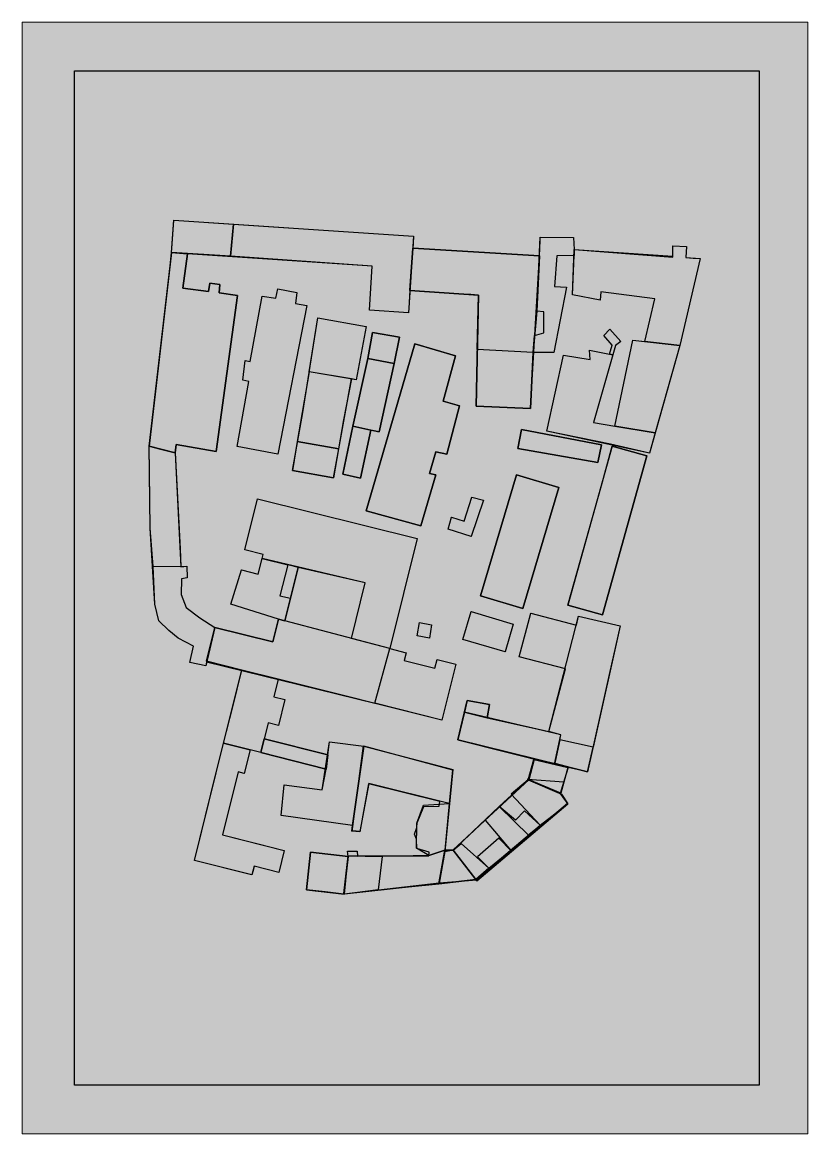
# Model space of a CAD drawing. Header units: inches. Extents: x 0 to 595, y 0 to 842.
import ezdxf

# ---------------------------------------------------------------- set-up
doc = ezdxf.new("R2010")
doc.units = ezdxf.units.IN
doc.header["$MEASUREMENT"] = 0
doc.layers.add('Слой 1', color=7, linetype='Continuous')

# ---------------------------------------------------------------- blocks, each defined once
blk = doc.blocks.new('block 2')
at = {"layer": 'Слой 1', "true_color": 0xa0a0a4}
h = blk.add_hatch(color=253, dxfattribs=at)
h.dxf.hatch_style = 2
h.paths.add_polyline_path([(0, 842), (595.2, 842), (595.2, 0.08), (0, 0.08)])
at = {"layer": 'Слой 1', "lineweight": 0}
for points in [[(0, 842), (595.2, 842), (595.2, 0.08), (0, 0.08), (0, 842)], [(0, 842), (595.28, 842), (595.28, 0.11), (0, 0.11), (0, 842)], [(0, 842), (595.2, 842), (595.2, 0.08), (0, 0.08), (0, 842)]]:
    blk.add_lwpolyline(points, dxfattribs=at)
blk = doc.blocks.new('block 3')
at = {"layer": 'Слой 1', "true_color": 0x7fa3cf}
for points in [[(113.19, 667.46), (113.63, 674.07), (114.84, 692.09), (296.52, 679.91), (296.15, 674.38), (295.91, 670.78), (293.76, 638.86), (292.87, 625.51), (292.62, 621.94), (263.05, 623.92), (265.29, 657.25), (125.35, 666.64)], [(387.25, 591.85), (388.29, 604.68), (395.22, 606.75), (395.22, 622.7), (390.02, 623.04), (391.92, 665.1), (392.44, 676.63), (392.55, 679.1), (417.83, 678.96), (418.31, 669.86), (418.13, 665.34), (405.12, 665.01), (403.35, 641.94), (412.4, 641.41), (402.84, 591.85)], [(112.03, 657.4), (113.19, 667.46), (125.35, 666.64), (121.81, 640.53), (141.22, 638.04), (142.05, 644.42), (149.81, 643.31), (149.25, 636.93), (163.14, 635.04), (147.05, 516.75), (116.75, 522.28), (115.89, 515.97), (96.2, 520.82)], [(293.76, 638.86), (295.91, 670.78), (342.13, 668.04), (391.92, 665.1), (390.02, 623.04), (388.29, 604.68), (387.25, 591.85), (385.12, 549.3), (344.09, 551.23), (345.75, 635.23), (339.93, 635.65), (332.68, 636.15)], [(416.93, 635.56), (418.13, 665.34), (418.31, 669.86), (492.96, 664.04), (492.97, 664.89), (493.04, 672.65), (503.29, 672.24), (503.39, 672.24), (502.9, 663.86), (508.3, 663.4), (513.71, 662.94), (498.2, 597.2), (471.69, 600.18), (479.45, 632.5), (438.55, 637.7), (437.86, 631.47)], [(162.77, 520.6), (171.78, 569.82), (167.27, 570.87), (169, 585.76), (172.81, 585.06), (181.83, 634.62), (192.22, 632.89), (193.6, 640.17), (208.16, 637.4), (207.12, 629.07), (215.78, 627.34), (193.6, 514.71)], [(204.77, 502.34), (212.54, 546.51), (224.1, 617.99), (260.52, 611.62), (253.01, 571.23), (249.46, 571.93), (243.49, 540.73), (235.86, 496.86)], [(261.87, 587.35), (265.49, 606.9), (285.93, 603.33), (281.83, 583.4)], [(440.7, 604.72), (445.36, 609.4), (453.61, 600.28), (449.64, 597.06), (447.54, 590.07), (444.95, 590.68), (447.15, 597.35)], [(260.73, 471.87), (297.46, 598.36), (328.3, 589.35), (318.94, 555.05), (331.42, 551.57), (321.71, 514.84), (313.4, 516.59), (308.54, 500.3), (313.4, 499.26), (301.96, 460.43)], [(397.66, 532.35), (410.11, 589.75), (430.37, 586.48), (429.91, 593.73), (444.95, 590.68), (447.54, 590.07), (432.97, 538.87), (448.95, 536.02), (462.8, 601.17), (471.69, 600.18), (498.2, 597.2), (475.32, 515.69), (445.74, 522.39)], [(250.54, 536.06), (261.87, 587.35), (281.83, 583.4), (270.45, 531.77), (264.21, 533.12)], [(243.05, 499.74), (250.54, 536.06), (264.21, 533.12), (256.36, 496.7)], [(375.62, 519.23), (378.23, 533.48), (439.07, 521.79), (436.23, 508.44)], [(96.2, 520.82), (104.7, 518.73), (115.89, 515.97), (119.76, 443.19), (120.31, 429.54), (124.8, 429.95), (125.1, 421.2), (120.58, 420.4), (120.41, 408.55), (124.36, 398.62), (134.63, 390.77), (146.08, 383.6), (139.68, 357.98), (139.59, 357.46), (139.1, 354.63), (127.06, 356.97), (129.72, 369.39), (118.1, 375.38), (111.04, 381.24), (103.62, 388.57), (100.52, 401.25), (97.03, 458.74), (96.46, 500.84)], [(413.5, 400.34), (438.92, 491.17), (447.13, 520.86), (473.33, 513.63), (439.67, 393.02)], [(347.19, 407.43), (374.5, 499.17), (406.62, 489.6), (379.3, 397.87)], [(139.68, 357.98), (146.08, 383.6), (189.8, 372.67), (194.09, 389.83), (198.94, 388.63), (203.23, 405.79), (209.06, 429.09), (201.3, 431.01), (181.93, 435.86), (182.69, 438.92), (168.67, 442.44), (178.35, 481.1), (299.33, 450.85), (278.51, 367.57), (290.93, 364.47), (289.43, 358.49), (312.77, 352.65), (314.44, 359.33), (328.49, 355.82), (317.89, 313.43), (193.87, 344.44), (166.49, 351.28)], [(322.68, 458.04), (325.4, 467.19), (334.81, 464.16), (340.67, 482.27), (349.42, 480.02), (340.31, 452.45)], [(158.06, 401.33), (166.27, 427.27), (178.68, 423.94), (181.93, 435.86), (201.3, 431.01), (195.1, 407.52), (203.23, 405.79), (198.94, 388.63), (194.09, 389.83)], [(330.22, 298.45), (337.1, 328.38), (354.17, 325.27), (352.4, 315.07), (398.96, 304.71), (411.8, 352.33), (376.54, 361.21), (385.41, 394.46), (420.01, 385.37), (421.51, 392.08), (453.1, 384.88), (444.88, 347.97), (428.43, 274.14), (413.79, 277.6), (388.15, 283.83)], [(334.01, 374.54), (340.3, 395.63), (372.14, 386.14), (365.86, 365.04)], [(299.2, 377.19), (300.93, 387.24), (310.24, 385.62), (308.51, 375.58)], [(152.63, 295.83), (159.56, 323.58), (166.49, 351.28), (193.87, 344.44), (190.55, 331.11), (199, 329), (194.09, 309.38), (186.38, 311.31), (183.33, 299.11), (180.76, 288.79), (172.71, 290.81)], [(147.08, 273.62), (152.63, 295.83), (172.71, 290.81), (168.27, 273.01), (163.69, 274.14), (151.75, 226.39), (177.71, 219.9), (198.57, 214.68), (194.42, 198.09), (175.75, 202.75), (174.93, 199.47), (174.11, 196.2), (172.75, 196.54), (130.45, 207.11)], [(180.76, 288.79), (183.33, 299.11), (231.63, 287.06), (230.21, 276.14)], [(196.2, 241.27), (198.62, 264.47), (227.36, 260.54), (230.21, 276.14), (231.63, 287.06), (232.93, 297.06), (258.92, 293.58), (250.26, 233.63)], [(243.82, 181.66), (247.03, 210.21), (246.39, 214.03), (253.93, 214.25), (254.15, 210.25), (308.04, 210.7), (308.48, 213.36), (298.95, 216.03), (298.73, 223.11), (297.36, 227.05), (298.95, 231.99), (299.39, 235.54), (304.27, 247.95), (316.03, 248.18), (316.47, 251.73), (262.36, 265.26), (255.93, 228.66), (249.72, 229.32), (250.26, 233.63), (258.92, 293.58), (326.23, 275.91), (320.34, 213.87), (315.9, 189.91)], [(315.9, 189.91), (320.34, 213.87), (326.55, 215.15), (384.06, 268.36), (388.15, 283.83), (413.79, 277.6), (411.25, 269.34), (407.66, 257.73), (409.95, 254.64), (413.16, 250.27), (344.5, 192.25)], [(215.32, 184.87), (218.52, 213.42), (247.03, 210.21), (243.82, 181.66), (229.57, 183.26)]]:
    blk.add_hatch(color=153, dxfattribs=at).paths.add_polyline_path(points)
at = {"layer": 'Слой 1', "lineweight": 0}
for points in [[(39.69, 805.15), (558.42, 805.15), (558.42, 36.96), (39.69, 36.96), (39.69, 805.15)], [(39.69, 805.15), (558.42, 805.15), (558.42, 36.96), (39.69, 36.96), (39.69, 805.15)], [(113.19, 667.46), (113.63, 674.07), (114.84, 692.09), (296.52, 679.91), (296.15, 674.38), (295.91, 670.78), (293.76, 638.86), (292.87, 625.51), (292.62, 621.94), (263.05, 623.92), (265.29, 657.25), (125.35, 666.64), (113.19, 667.46)], [(387.25, 591.85), (388.29, 604.68), (395.22, 606.75), (395.22, 622.7), (390.02, 623.04), (391.92, 665.1), (392.44, 676.63), (392.55, 679.1), (417.83, 678.96), (418.31, 669.86), (418.13, 665.34), (405.12, 665.01), (403.35, 641.94), (412.4, 641.41), (402.84, 591.85), (387.25, 591.85)], [(112.03, 657.4), (113.19, 667.46), (125.35, 666.64), (121.81, 640.53), (141.22, 638.04), (142.05, 644.42), (149.81, 643.31), (149.25, 636.93), (163.14, 635.04), (147.05, 516.75), (116.75, 522.28), (115.89, 515.97), (96.2, 520.82), (112.03, 657.4)], [(293.76, 638.86), (295.91, 670.78), (342.13, 668.04), (391.92, 665.1), (390.02, 623.04), (388.29, 604.68), (387.25, 591.85), (385.12, 549.3), (344.09, 551.23), (345.75, 635.23), (339.93, 635.65), (332.68, 636.15), (293.76, 638.86)], [(416.93, 635.56), (418.13, 665.34), (418.31, 669.86), (492.96, 664.04), (492.97, 664.89), (493.04, 672.65), (503.29, 672.24), (503.39, 672.24), (502.9, 663.86), (508.3, 663.4), (513.71, 662.94), (498.2, 597.2), (471.69, 600.18), (479.45, 632.5), (438.55, 637.7), (437.86, 631.47), (416.93, 635.56)], [(162.77, 520.6), (171.78, 569.82), (167.27, 570.87), (169, 585.76), (172.81, 585.06), (181.83, 634.62), (192.22, 632.89), (193.6, 640.17), (208.16, 637.4), (207.12, 629.07), (215.78, 627.34), (193.6, 514.71), (162.77, 520.6)], [(204.77, 502.34), (212.54, 546.51), (224.1, 617.99), (260.52, 611.62), (253.01, 571.23), (249.46, 571.93), (243.49, 540.73), (235.86, 496.86), (204.77, 502.34)], [(261.87, 587.35), (265.49, 606.9), (285.93, 603.33), (281.83, 583.4), (261.87, 587.35)], [(440.7, 604.72), (445.36, 609.4), (453.61, 600.28), (449.64, 597.06), (447.54, 590.07), (444.95, 590.68), (447.15, 597.35), (440.7, 604.72)], [(260.73, 471.87), (297.46, 598.36), (328.3, 589.35), (318.94, 555.05), (331.42, 551.57), (321.71, 514.84), (313.4, 516.59), (308.54, 500.3), (313.4, 499.26), (301.96, 460.43), (260.73, 471.87)], [(397.66, 532.35), (410.11, 589.75), (430.37, 586.48), (429.91, 593.73), (444.95, 590.68), (447.54, 590.07), (432.97, 538.87), (448.95, 536.02), (462.8, 601.17), (471.69, 600.18), (498.2, 597.2), (475.32, 515.69), (445.74, 522.39), (397.66, 532.35)], [(250.54, 536.06), (261.87, 587.35), (281.83, 583.4), (270.45, 531.77), (264.21, 533.12), (250.54, 536.06)], [(243.05, 499.74), (250.54, 536.06), (264.21, 533.12), (256.36, 496.7), (243.05, 499.74)], [(375.62, 519.23), (378.23, 533.48), (439.07, 521.79), (436.23, 508.44), (375.62, 519.23)], [(96.2, 520.82), (104.7, 518.73), (115.89, 515.97), (119.76, 443.19), (120.31, 429.54), (124.8, 429.95), (125.1, 421.2), (120.58, 420.4), (120.41, 408.55), (124.36, 398.62), (134.63, 390.77), (146.08, 383.6), (139.68, 357.98), (139.59, 357.46), (139.1, 354.63), (127.06, 356.97), (129.72, 369.39), (118.1, 375.38), (111.04, 381.24), (103.62, 388.57), (100.52, 401.25), (97.03, 458.74), (96.46, 500.84), (96.2, 520.82)], [(413.5, 400.34), (438.92, 491.17), (447.13, 520.86), (473.33, 513.63), (439.67, 393.02), (413.5, 400.34)], [(347.19, 407.43), (374.5, 499.17), (406.62, 489.6), (379.3, 397.87), (347.19, 407.43)], [(139.68, 357.98), (146.08, 383.6), (189.8, 372.67), (194.09, 389.83), (198.94, 388.63), (203.23, 405.79), (209.06, 429.09), (201.3, 431.01), (181.93, 435.86), (182.69, 438.92), (168.67, 442.44), (178.35, 481.1), (299.33, 450.85), (278.51, 367.57), (290.93, 364.47), (289.43, 358.49), (312.77, 352.65), (314.44, 359.33), (328.49, 355.82), (317.89, 313.43), (193.87, 344.44), (166.49, 351.28), (139.68, 357.98)], [(322.68, 458.04), (325.4, 467.19), (334.81, 464.16), (340.67, 482.27), (349.42, 480.02), (340.31, 452.45), (322.68, 458.04)], [(158.06, 401.33), (166.27, 427.27), (178.68, 423.94), (181.93, 435.86), (201.3, 431.01), (195.1, 407.52), (203.23, 405.79), (198.94, 388.63), (194.09, 389.83), (158.06, 401.33)], [(330.22, 298.45), (337.1, 328.38), (354.17, 325.27), (352.4, 315.07), (398.96, 304.71), (411.8, 352.33), (376.54, 361.21), (385.41, 394.46), (420.01, 385.37), (421.51, 392.08), (453.1, 384.88), (444.88, 347.97), (428.43, 274.14), (413.79, 277.6), (388.15, 283.83), (330.22, 298.45)], [(334.01, 374.54), (340.3, 395.63), (372.14, 386.14), (365.86, 365.04), (334.01, 374.54)], [(299.2, 377.19), (300.93, 387.24), (310.24, 385.62), (308.51, 375.58), (299.2, 377.19)], [(152.63, 295.83), (159.56, 323.58), (166.49, 351.28), (193.87, 344.44), (190.55, 331.11), (199, 329), (194.09, 309.38), (186.38, 311.31), (183.33, 299.11), (180.76, 288.79), (172.71, 290.81), (152.63, 295.83)], [(147.08, 273.62), (152.63, 295.83), (172.71, 290.81), (168.27, 273.01), (163.69, 274.14), (151.75, 226.39), (177.71, 219.9), (198.57, 214.68), (194.42, 198.09), (175.75, 202.75), (174.93, 199.47), (174.11, 196.2), (172.75, 196.54), (130.45, 207.11), (147.08, 273.62)], [(180.76, 288.79), (183.33, 299.11), (231.63, 287.06), (230.21, 276.14), (180.76, 288.79)], [(196.2, 241.27), (198.62, 264.47), (227.36, 260.54), (230.21, 276.14), (231.63, 287.06), (232.93, 297.06), (258.92, 293.58), (250.26, 233.63), (196.2, 241.27)], [(243.82, 181.66), (247.03, 210.21), (246.39, 214.03), (253.93, 214.25), (254.15, 210.25), (308.04, 210.7), (308.48, 213.36), (298.95, 216.03), (298.73, 223.11), (297.36, 227.05), (298.95, 231.99), (299.39, 235.54), (304.27, 247.95), (316.03, 248.18), (316.47, 251.73), (262.36, 265.26), (255.93, 228.66), (249.72, 229.32), (250.26, 233.63), (258.92, 293.58), (326.23, 275.91), (320.34, 213.87), (315.9, 189.91), (243.82, 181.66)], [(315.9, 189.91), (320.34, 213.87), (326.55, 215.15), (384.06, 268.36), (388.15, 283.83), (413.79, 277.6), (411.25, 269.34), (407.66, 257.73), (409.95, 254.64), (413.16, 250.27), (344.5, 192.25), (315.9, 189.91)], [(215.32, 184.87), (218.52, 213.42), (247.03, 210.21), (243.82, 181.66), (229.57, 183.26), (215.32, 184.87)]]:
    blk.add_lwpolyline(points, dxfattribs=at)
at = {"layer": 'Слой 1', "color": 7, "lineweight": 25, "true_color": 0xffffff}
for points in [[(113.19, 667.46), (113.63, 674.07), (114.84, 692.09), (296.52, 679.91), (296.15, 674.38), (295.91, 670.78), (293.76, 638.86), (292.87, 625.51), (292.62, 621.94), (263.05, 623.92), (265.29, 657.25), (125.35, 666.64), (113.19, 667.46)], [(387.25, 591.85), (388.29, 604.68), (395.22, 606.75), (395.22, 622.7), (390.02, 623.04), (391.92, 665.1), (392.44, 676.63), (392.55, 679.1), (417.83, 678.96), (418.31, 669.86), (418.13, 665.34), (405.12, 665.01), (403.35, 641.94), (412.4, 641.41), (402.84, 591.85), (387.25, 591.85)], [(112.03, 657.4), (113.19, 667.46), (125.35, 666.64), (121.81, 640.53), (141.22, 638.04), (142.05, 644.42), (149.81, 643.31), (149.25, 636.93), (163.14, 635.04), (147.05, 516.75), (116.75, 522.28), (115.89, 515.97), (96.2, 520.82), (112.03, 657.4)], [(293.76, 638.86), (295.91, 670.78), (342.13, 668.04), (391.92, 665.1), (390.02, 623.04), (388.29, 604.68), (387.25, 591.85), (385.12, 549.3), (344.09, 551.23), (345.75, 635.23), (339.93, 635.65), (332.68, 636.15), (293.76, 638.86)], [(416.93, 635.56), (418.13, 665.34), (418.31, 669.86), (492.96, 664.04), (492.97, 664.89), (493.04, 672.65), (503.29, 672.24), (503.39, 672.24), (502.9, 663.86), (508.3, 663.4), (513.71, 662.94), (498.2, 597.2), (471.69, 600.18), (479.45, 632.5), (438.55, 637.7), (437.86, 631.47), (416.93, 635.56)], [(162.77, 520.6), (171.78, 569.82), (167.27, 570.87), (169, 585.76), (172.81, 585.06), (181.83, 634.62), (192.22, 632.89), (193.6, 640.17), (208.16, 637.4), (207.12, 629.07), (215.78, 627.34), (193.6, 514.71), (162.77, 520.6)], [(204.77, 502.34), (212.54, 546.51), (224.1, 617.99), (260.52, 611.62), (253.01, 571.23), (249.46, 571.93), (243.49, 540.73), (235.86, 496.86), (204.77, 502.34)], [(261.87, 587.35), (265.49, 606.9), (285.93, 603.33), (281.83, 583.4), (261.87, 587.35)], [(440.7, 604.72), (445.36, 609.4), (453.61, 600.28), (449.64, 597.06), (447.54, 590.07), (444.95, 590.68), (447.15, 597.35), (440.7, 604.72)], [(260.73, 471.87), (297.46, 598.36), (328.3, 589.35), (318.94, 555.05), (331.42, 551.57), (321.71, 514.84), (313.4, 516.59), (308.54, 500.3), (313.4, 499.26), (301.96, 460.43), (260.73, 471.87)], [(397.66, 532.35), (410.11, 589.75), (430.37, 586.48), (429.91, 593.73), (444.95, 590.68), (447.54, 590.07), (432.97, 538.87), (448.95, 536.02), (462.8, 601.17), (471.69, 600.18), (498.2, 597.2), (475.32, 515.69), (445.74, 522.39), (397.66, 532.35)], [(250.54, 536.06), (261.87, 587.35), (281.83, 583.4), (270.45, 531.77), (264.21, 533.12), (250.54, 536.06)], [(243.05, 499.74), (250.54, 536.06), (264.21, 533.12), (256.36, 496.7), (243.05, 499.74)], [(375.62, 519.23), (378.23, 533.48), (439.07, 521.79), (436.23, 508.44), (375.62, 519.23)], [(96.2, 520.82), (104.7, 518.73), (115.89, 515.97), (119.76, 443.19), (120.31, 429.54), (124.8, 429.95), (125.1, 421.2), (120.58, 420.4), (120.41, 408.55), (124.36, 398.62), (134.63, 390.77), (146.08, 383.6), (139.68, 357.98), (139.59, 357.46), (139.1, 354.63), (127.06, 356.97), (129.72, 369.39), (118.1, 375.38), (111.04, 381.24), (103.62, 388.57), (100.52, 401.25), (97.03, 458.74), (96.46, 500.84), (96.2, 520.82)], [(413.5, 400.34), (438.92, 491.17), (447.13, 520.86), (473.33, 513.63), (439.67, 393.02), (413.5, 400.34)], [(347.19, 407.43), (374.5, 499.17), (406.62, 489.6), (379.3, 397.87), (347.19, 407.43)], [(139.68, 357.98), (146.08, 383.6), (189.8, 372.67), (194.09, 389.83), (198.94, 388.63), (203.23, 405.79), (209.06, 429.09), (201.3, 431.01), (181.93, 435.86), (182.69, 438.92), (168.67, 442.44), (178.35, 481.1), (299.33, 450.85), (278.51, 367.57), (290.93, 364.47), (289.43, 358.49), (312.77, 352.65), (314.44, 359.33), (328.49, 355.82), (317.89, 313.43), (193.87, 344.44), (166.49, 351.28), (139.68, 357.98)], [(322.68, 458.04), (325.4, 467.19), (334.81, 464.16), (340.67, 482.27), (349.42, 480.02), (340.31, 452.45), (322.68, 458.04)], [(158.06, 401.33), (166.27, 427.27), (178.68, 423.94), (181.93, 435.86), (201.3, 431.01), (195.1, 407.52), (203.23, 405.79), (198.94, 388.63), (194.09, 389.83), (158.06, 401.33)], [(330.22, 298.45), (337.1, 328.38), (354.17, 325.27), (352.4, 315.07), (398.96, 304.71), (411.8, 352.33), (376.54, 361.21), (385.41, 394.46), (420.01, 385.37), (421.51, 392.08), (453.1, 384.88), (444.88, 347.97), (428.43, 274.14), (413.79, 277.6), (388.15, 283.83), (330.22, 298.45)], [(334.01, 374.54), (340.3, 395.63), (372.14, 386.14), (365.86, 365.04), (334.01, 374.54)], [(299.2, 377.19), (300.93, 387.24), (310.24, 385.62), (308.51, 375.58), (299.2, 377.19)], [(152.63, 295.83), (159.56, 323.58), (166.49, 351.28), (193.87, 344.44), (190.55, 331.11), (199, 329), (194.09, 309.38), (186.38, 311.31), (183.33, 299.11), (180.76, 288.79), (172.71, 290.81), (152.63, 295.83)], [(147.08, 273.62), (152.63, 295.83), (172.71, 290.81), (168.27, 273.01), (163.69, 274.14), (151.75, 226.39), (177.71, 219.9), (198.57, 214.68), (194.42, 198.09), (175.75, 202.75), (174.93, 199.47), (174.11, 196.2), (172.75, 196.54), (130.45, 207.11), (147.08, 273.62)], [(180.76, 288.79), (183.33, 299.11), (231.63, 287.06), (230.21, 276.14), (180.76, 288.79)], [(196.2, 241.27), (198.62, 264.47), (227.36, 260.54), (230.21, 276.14), (231.63, 287.06), (232.93, 297.06), (258.92, 293.58), (250.26, 233.63), (196.2, 241.27)], [(243.82, 181.66), (247.03, 210.21), (246.39, 214.03), (253.93, 214.25), (254.15, 210.25), (308.04, 210.7), (308.48, 213.36), (298.95, 216.03), (298.73, 223.11), (297.36, 227.05), (298.95, 231.99), (299.39, 235.54), (304.27, 247.95), (316.03, 248.18), (316.47, 251.73), (262.36, 265.26), (255.93, 228.66), (249.72, 229.32), (250.26, 233.63), (258.92, 293.58), (326.23, 275.91), (320.34, 213.87), (315.9, 189.91), (243.82, 181.66)], [(315.9, 189.91), (320.34, 213.87), (326.55, 215.15), (384.06, 268.36), (388.15, 283.83), (413.79, 277.6), (411.25, 269.34), (407.66, 257.73), (409.95, 254.64), (413.16, 250.27), (344.5, 192.25), (315.9, 189.91)], [(215.32, 184.87), (218.52, 213.42), (247.03, 210.21), (243.82, 181.66), (229.57, 183.26), (215.32, 184.87)]]:
    blk.add_lwpolyline(points, dxfattribs=at)
at = {"layer": 'Слой 1', "color": 35, "lineweight": 25, "true_color": 0x9f7775}
for points in [[(113.19, 667.46), (114.84, 692.09), (160.15, 689.17), (157.79, 664.76), (113.19, 667.46)], [(113.19, 667.46), (114.84, 692.09), (160.15, 689.17), (157.79, 664.76), (113.19, 667.46)], [(113.19, 667.46), (114.84, 692.09), (296.52, 679.91), (292.62, 621.94), (263.05, 623.92), (265.29, 657.25), (113.19, 667.46)], [(113.19, 667.46), (114.84, 692.09), (296.52, 679.91), (292.62, 621.94), (263.05, 623.92), (265.29, 657.25), (113.19, 667.46)], [(157.79, 664.76), (160.15, 689.17), (296.52, 679.91), (292.62, 621.94), (263.05, 623.92), (265.29, 657.25), (157.79, 664.76)], [(157.79, 664.76), (160.15, 689.17), (296.52, 679.91), (292.62, 621.94), (263.05, 623.92), (265.29, 657.25), (157.79, 664.76)], [(96.2, 520.82), (115.89, 515.97), (116.75, 522.28), (147.05, 516.75), (163.14, 635.04), (149.25, 636.93), (149.81, 643.31), (142.05, 644.42), (141.22, 638.04), (121.81, 640.53), (125.35, 666.64), (113.19, 667.46), (96.2, 520.82)], [(96.2, 520.82), (115.89, 515.97), (116.75, 522.28), (147.05, 516.75), (163.14, 635.04), (149.25, 636.93), (149.81, 643.31), (142.05, 644.42), (141.22, 638.04), (121.81, 640.53), (125.35, 666.64), (113.19, 667.46), (96.2, 520.82)], [(96.2, 520.82), (115.89, 515.97), (116.75, 522.28), (147.05, 516.75), (163.14, 635.04), (149.25, 636.93), (149.81, 643.31), (142.05, 644.42), (141.22, 638.04), (121.81, 640.53), (125.35, 666.64), (113.19, 667.46), (96.2, 520.82)], [(96.2, 520.82), (115.89, 515.97), (116.75, 522.28), (147.05, 516.75), (163.14, 635.04), (149.25, 636.93), (149.81, 643.31), (142.05, 644.42), (141.22, 638.04), (121.81, 640.53), (125.35, 666.64), (113.19, 667.46), (96.2, 520.82)], [(96.2, 520.82), (115.89, 515.97), (116.75, 522.28), (147.05, 516.75), (163.14, 635.04), (149.25, 636.93), (149.81, 643.31), (142.05, 644.42), (141.22, 638.04), (121.81, 640.53), (125.35, 666.64), (113.19, 667.46), (96.2, 520.82)], [(295.91, 670.78), (391.92, 665.1), (390.02, 623.04), (387.25, 591.85), (344.76, 594.22), (345.75, 635.23), (293.76, 638.86), (295.91, 670.78)], [(344.09, 551.23), (385.12, 549.3), (391.92, 665.1), (295.91, 670.78), (293.76, 638.86), (345.75, 635.23), (344.09, 551.23)], [(344.09, 551.23), (385.12, 549.3), (391.92, 665.1), (295.91, 670.78), (293.76, 638.86), (345.75, 635.23), (344.09, 551.23)], [(344.09, 551.23), (385.12, 549.3), (391.92, 665.1), (295.91, 670.78), (293.76, 638.86), (345.75, 635.23), (344.09, 551.23)], [(416.93, 635.56), (418.31, 669.86), (492.97, 664.89), (493.04, 672.65), (503.39, 672.24), (502.9, 663.86), (513.71, 662.94), (498.2, 597.2), (471.69, 600.18), (479.45, 632.5), (438.55, 637.7), (437.86, 631.47), (416.93, 635.56)], [(416.93, 635.56), (418.31, 669.86), (492.97, 664.89), (493.04, 672.65), (503.39, 672.24), (502.9, 663.86), (513.71, 662.94), (498.2, 597.2), (471.69, 600.18), (479.45, 632.5), (438.55, 637.7), (437.86, 631.47), (416.93, 635.56)], [(416.93, 635.56), (418.31, 669.86), (492.97, 664.89), (493.04, 672.65), (503.39, 672.24), (502.9, 663.86), (513.71, 662.94), (498.2, 597.2), (471.69, 600.18), (479.45, 632.5), (438.55, 637.7), (437.86, 631.47), (416.93, 635.56)], [(416.93, 635.56), (418.31, 669.86), (492.97, 664.89), (493.04, 672.65), (503.39, 672.24), (502.9, 663.86), (513.71, 662.94), (498.2, 597.2), (471.69, 600.18), (479.45, 632.5), (438.55, 637.7), (437.86, 631.47), (416.93, 635.56)], [(416.93, 635.56), (418.31, 669.86), (492.97, 664.89), (493.04, 672.65), (503.39, 672.24), (502.9, 663.86), (513.71, 662.94), (498.2, 597.2), (471.69, 600.18), (479.45, 632.5), (438.55, 637.7), (437.86, 631.47), (416.93, 635.56)], [(416.93, 635.56), (418.31, 669.86), (492.97, 664.89), (493.04, 672.65), (503.39, 672.24), (502.9, 663.86), (513.71, 662.94), (498.2, 597.2), (471.69, 600.18), (479.45, 632.5), (438.55, 637.7), (437.86, 631.47), (416.93, 635.56)], [(416.93, 635.56), (418.31, 669.86), (492.97, 664.89), (493.04, 672.65), (503.39, 672.24), (502.9, 663.86), (513.71, 662.94), (498.2, 597.2), (471.69, 600.18), (479.45, 632.5), (438.55, 637.7), (437.86, 631.47), (416.93, 635.56)], [(181.83, 634.62), (192.22, 632.89), (193.6, 640.17), (208.16, 637.4), (207.12, 629.07), (215.78, 627.34), (193.6, 514.71), (162.77, 520.6), (171.78, 569.82), (167.27, 570.87), (169, 585.76), (172.81, 585.06), (181.83, 634.62)], [(181.83, 634.62), (192.22, 632.89), (193.6, 640.17), (208.16, 637.4), (207.12, 629.07), (215.78, 627.34), (193.6, 514.71), (162.77, 520.6), (171.78, 569.82), (167.27, 570.87), (169, 585.76), (172.81, 585.06), (181.83, 634.62)], [(181.83, 634.62), (192.22, 632.89), (193.6, 640.17), (208.16, 637.4), (207.12, 629.07), (215.78, 627.34), (193.6, 514.71), (162.77, 520.6), (171.78, 569.82), (167.27, 570.87), (169, 585.76), (172.81, 585.06), (181.83, 634.62)], [(217.52, 577.28), (224.1, 617.99), (260.52, 611.62), (253.01, 571.23), (217.52, 577.28)], [(217.52, 577.28), (224.1, 617.99), (260.52, 611.62), (253.01, 571.23), (217.52, 577.28)], [(217.52, 577.28), (224.1, 617.99), (260.52, 611.62), (253.01, 571.23), (217.52, 577.28)], [(265.49, 606.9), (261.87, 587.35), (281.83, 583.4), (285.93, 603.33), (265.49, 606.9)], [(260.73, 471.87), (301.96, 460.43), (313.4, 499.26), (308.54, 500.3), (313.4, 516.59), (321.71, 514.84), (331.42, 551.57), (318.94, 555.05), (328.3, 589.35), (297.46, 598.36), (260.73, 471.87)], [(448.95, 536.02), (462.8, 601.17), (498.2, 597.2), (479.61, 530.95), (448.95, 536.02)], [(448.95, 536.02), (462.8, 601.17), (498.2, 597.2), (479.61, 530.95), (448.95, 536.02)], [(448.95, 536.02), (462.8, 601.17), (498.2, 597.2), (479.61, 530.95), (448.95, 536.02)], [(448.95, 536.02), (462.8, 601.17), (498.2, 597.2), (479.61, 530.95), (448.95, 536.02)], [(448.95, 536.02), (462.8, 601.17), (498.2, 597.2), (479.61, 530.95), (448.95, 536.02)], [(448.95, 536.02), (462.8, 601.17), (498.2, 597.2), (479.61, 530.95), (448.95, 536.02)], [(448.95, 536.02), (462.8, 601.17), (498.2, 597.2), (479.61, 530.95), (448.95, 536.02)], [(344.76, 594.22), (344.09, 551.23), (385.12, 549.3), (387.25, 591.85), (344.76, 594.22)], [(479.61, 530.95), (475.32, 515.69), (397.66, 532.35), (410.11, 589.75), (430.37, 586.48), (429.91, 593.73), (444.95, 590.68), (447.54, 590.07), (432.97, 538.87), (448.95, 536.02), (479.61, 530.95)], [(479.61, 530.95), (475.32, 515.69), (397.66, 532.35), (410.11, 589.75), (430.37, 586.48), (429.91, 593.73), (444.95, 590.68), (447.54, 590.07), (432.97, 538.87), (448.95, 536.02), (479.61, 530.95)], [(479.61, 530.95), (475.32, 515.69), (397.66, 532.35), (410.11, 589.75), (430.37, 586.48), (429.91, 593.73), (444.95, 590.68), (447.54, 590.07), (432.97, 538.87), (448.95, 536.02), (479.61, 530.95)], [(479.61, 530.95), (475.32, 515.69), (397.66, 532.35), (410.11, 589.75), (430.37, 586.48), (429.91, 593.73), (444.95, 590.68), (447.54, 590.07), (432.97, 538.87), (448.95, 536.02), (479.61, 530.95)], [(479.61, 530.95), (475.32, 515.69), (397.66, 532.35), (410.11, 589.75), (430.37, 586.48), (429.91, 593.73), (444.95, 590.68), (447.54, 590.07), (432.97, 538.87), (448.95, 536.02), (479.61, 530.95)], [(479.61, 530.95), (475.32, 515.69), (397.66, 532.35), (410.11, 589.75), (430.37, 586.48), (429.91, 593.73), (444.95, 590.68), (447.54, 590.07), (432.97, 538.87), (448.95, 536.02), (479.61, 530.95)], [(479.61, 530.95), (475.32, 515.69), (397.66, 532.35), (410.11, 589.75), (430.37, 586.48), (429.91, 593.73), (444.95, 590.68), (447.54, 590.07), (432.97, 538.87), (448.95, 536.02), (479.61, 530.95)], [(250.54, 536.06), (270.45, 531.77), (281.83, 583.4), (261.87, 587.35), (250.54, 536.06)], [(250.54, 536.06), (270.45, 531.77), (281.83, 583.4), (261.87, 587.35), (250.54, 536.06)], [(239.8, 518.75), (249.46, 571.93), (217.52, 577.28), (208.33, 524.34), (239.8, 518.75)], [(239.8, 518.75), (249.46, 571.93), (217.52, 577.28), (208.33, 524.34), (239.8, 518.75)], [(256.36, 496.7), (264.21, 533.12), (250.54, 536.06), (243.05, 499.74), (256.36, 496.7)], [(375.62, 519.23), (436.23, 508.44), (439.07, 521.79), (378.23, 533.48), (375.62, 519.23)], [(375.62, 519.23), (436.23, 508.44), (439.07, 521.79), (378.23, 533.48), (375.62, 519.23)], [(375.62, 519.23), (436.23, 508.44), (439.07, 521.79), (378.23, 533.48), (375.62, 519.23)], [(375.62, 519.23), (436.23, 508.44), (439.07, 521.79), (378.23, 533.48), (375.62, 519.23)], [(235.86, 496.86), (239.8, 518.75), (208.33, 524.34), (204.77, 502.34), (235.86, 496.86)], [(96.2, 520.82), (115.89, 515.97), (120.31, 429.54), (99.27, 429.78), (97.03, 458.74), (96.2, 520.82)], [(96.2, 520.82), (115.89, 515.97), (120.31, 429.54), (124.8, 429.95), (125.1, 421.2), (120.58, 420.4), (120.41, 408.55), (124.36, 398.62), (134.63, 390.77), (146.08, 383.6), (139.1, 354.63), (127.06, 356.97), (129.72, 369.39), (118.1, 375.38), (111.04, 381.24), (103.62, 388.57), (100.52, 401.25), (99.27, 429.78), (97.03, 458.74), (96.2, 520.82)], [(96.2, 520.82), (115.89, 515.97), (120.31, 429.54), (124.8, 429.95), (125.1, 421.2), (120.58, 420.4), (120.41, 408.55), (124.36, 398.62), (134.63, 390.77), (146.08, 383.6), (139.1, 354.63), (127.06, 356.97), (129.72, 369.39), (118.1, 375.38), (111.04, 381.24), (103.62, 388.57), (100.52, 401.25), (99.27, 429.78), (97.03, 458.74), (96.2, 520.82)], [(96.2, 520.82), (115.89, 515.97), (120.31, 429.54), (124.8, 429.95), (125.1, 421.2), (120.58, 420.4), (120.41, 408.55), (124.36, 398.62), (134.63, 390.77), (146.08, 383.6), (139.1, 354.63), (127.06, 356.97), (129.72, 369.39), (118.1, 375.38), (111.04, 381.24), (103.62, 388.57), (100.52, 401.25), (99.27, 429.78), (97.03, 458.74), (96.2, 520.82)], [(413.5, 400.34), (439.67, 393.02), (473.33, 513.63), (447.13, 520.86), (413.5, 400.34)], [(413.5, 400.34), (439.67, 393.02), (473.33, 513.63), (447.13, 520.86), (413.5, 400.34)], [(413.5, 400.34), (439.67, 393.02), (473.33, 513.63), (447.13, 520.86), (413.5, 400.34)], [(413.5, 400.34), (439.67, 393.02), (473.33, 513.63), (447.13, 520.86), (413.5, 400.34)], [(374.5, 499.17), (347.19, 407.43), (379.3, 397.87), (406.62, 489.6), (374.5, 499.17)], [(374.5, 499.17), (347.19, 407.43), (379.3, 397.87), (406.62, 489.6), (374.5, 499.17)], [(374.5, 499.17), (347.19, 407.43), (379.3, 397.87), (406.62, 489.6), (374.5, 499.17)], [(374.5, 499.17), (347.19, 407.43), (379.3, 397.87), (406.62, 489.6), (374.5, 499.17)], [(168.67, 442.44), (178.35, 481.1), (299.33, 450.85), (278.51, 367.57), (249.4, 375.23), (259.99, 417.28), (181.93, 435.86), (182.69, 438.92), (168.67, 442.44)], [(168.67, 442.44), (178.35, 481.1), (299.33, 450.85), (278.51, 367.57), (249.4, 375.23), (259.99, 417.28), (181.93, 435.86), (182.69, 438.92), (168.67, 442.44)], [(168.67, 442.44), (178.35, 481.1), (299.33, 450.85), (278.51, 367.57), (249.4, 375.23), (259.99, 417.28), (181.93, 435.86), (182.69, 438.92), (168.67, 442.44)], [(99.27, 429.78), (124.8, 429.95), (125.1, 421.2), (120.58, 420.4), (120.41, 408.55), (124.36, 398.62), (134.63, 390.77), (146.08, 383.6), (139.1, 354.63), (127.06, 356.97), (129.72, 369.39), (118.1, 375.38), (111.04, 381.24), (103.62, 388.57), (100.52, 401.25), (99.27, 429.78)], [(158.06, 401.33), (166.27, 427.27), (178.68, 423.94), (181.93, 435.86), (201.3, 431.01), (195.1, 407.52), (203.23, 405.79), (198.94, 388.63), (194.09, 389.83), (158.06, 401.33)], [(158.06, 401.33), (166.27, 427.27), (178.68, 423.94), (181.93, 435.86), (201.3, 431.01), (195.1, 407.52), (203.23, 405.79), (198.94, 388.63), (194.09, 389.83), (158.06, 401.33)], [(158.06, 401.33), (166.27, 427.27), (178.68, 423.94), (181.93, 435.86), (201.3, 431.01), (195.1, 407.52), (203.23, 405.79), (198.94, 388.63), (194.09, 389.83), (158.06, 401.33)], [(146.08, 383.6), (139.59, 357.46), (267.2, 326.11), (278.51, 367.57), (249.4, 375.23), (259.99, 417.28), (209.06, 429.09), (198.94, 388.63), (194.09, 389.83), (189.8, 372.67), (146.08, 383.6)], [(139.59, 357.46), (267.2, 326.11), (278.51, 367.57), (194.09, 389.83), (189.8, 372.67), (146.08, 383.6), (139.59, 357.46)], [(139.59, 357.46), (267.2, 326.11), (278.51, 367.57), (194.09, 389.83), (189.8, 372.67), (146.08, 383.6), (139.59, 357.46)], [(139.59, 357.46), (267.2, 326.11), (278.51, 367.57), (194.09, 389.83), (189.8, 372.67), (146.08, 383.6), (139.59, 357.46)], [(335.04, 319.42), (398.96, 304.71), (411.8, 352.33), (376.54, 361.21), (385.41, 394.46), (420.01, 385.37), (421.51, 392.08), (453.1, 384.88), (428.43, 274.14), (330.22, 298.45), (335.04, 319.42)], [(335.04, 319.42), (398.96, 304.71), (421.51, 392.08), (453.1, 384.88), (428.43, 274.14), (330.22, 298.45), (335.04, 319.42)], [(335.04, 319.42), (398.96, 304.71), (421.51, 392.08), (453.1, 384.88), (428.43, 274.14), (330.22, 298.45), (335.04, 319.42)], [(376.54, 361.21), (385.41, 394.46), (420.01, 385.37), (421.51, 392.08), (453.1, 384.88), (432.73, 292.96), (407.44, 298.55), (408.17, 302.3), (398.96, 304.71), (411.8, 352.33), (376.54, 361.21)], [(278.51, 367.57), (290.93, 364.47), (289.43, 358.49), (312.77, 352.65), (314.44, 359.33), (328.49, 355.82), (317.89, 313.43), (267.2, 326.11), (278.51, 367.57)], [(278.51, 367.57), (290.93, 364.47), (289.43, 358.49), (312.77, 352.65), (314.44, 359.33), (328.49, 355.82), (317.89, 313.43), (267.2, 326.11), (278.51, 367.57)], [(278.51, 367.57), (290.93, 364.47), (289.43, 358.49), (312.77, 352.65), (314.44, 359.33), (328.49, 355.82), (317.89, 313.43), (267.2, 326.11), (278.51, 367.57)], [(278.51, 367.57), (290.93, 364.47), (289.43, 358.49), (312.77, 352.65), (314.44, 359.33), (328.49, 355.82), (317.89, 313.43), (267.2, 326.11), (278.51, 367.57)], [(152.63, 295.83), (166.49, 351.28), (193.87, 344.44), (190.55, 331.11), (199, 329), (194.09, 309.38), (186.38, 311.31), (180.76, 288.79), (152.63, 295.83)], [(152.63, 295.83), (166.49, 351.28), (193.87, 344.44), (190.55, 331.11), (199, 329), (194.09, 309.38), (186.38, 311.31), (180.76, 288.79), (152.63, 295.83)], [(152.63, 295.83), (166.49, 351.28), (193.87, 344.44), (190.55, 331.11), (199, 329), (194.09, 309.38), (186.38, 311.31), (180.76, 288.79), (152.63, 295.83)], [(152.63, 295.83), (166.49, 351.28), (193.87, 344.44), (190.55, 331.11), (199, 329), (194.09, 309.38), (186.38, 311.31), (180.76, 288.79), (152.63, 295.83)], [(352.4, 315.07), (354.17, 325.27), (337.1, 328.38), (335.04, 319.42), (352.4, 315.07)], [(352.4, 315.07), (354.17, 325.27), (337.1, 328.38), (335.04, 319.42), (352.4, 315.07)], [(352.4, 315.07), (354.17, 325.27), (337.1, 328.38), (335.04, 319.42), (352.4, 315.07)], [(352.4, 315.07), (354.17, 325.27), (337.1, 328.38), (335.04, 319.42), (352.4, 315.07)], [(335.04, 319.42), (330.22, 298.45), (403.3, 280.15), (408.17, 302.3), (335.04, 319.42)], [(198.57, 214.68), (194.42, 198.09), (175.75, 202.75), (174.11, 196.2), (130.45, 207.11), (152.63, 295.83), (172.71, 290.81), (168.27, 273.01), (163.69, 274.14), (151.75, 226.39), (198.57, 214.68)], [(198.57, 214.68), (194.42, 198.09), (175.75, 202.75), (174.11, 196.2), (130.45, 207.11), (152.63, 295.83), (172.71, 290.81), (168.27, 273.01), (163.69, 274.14), (151.75, 226.39), (198.57, 214.68)], [(198.57, 214.68), (194.42, 198.09), (175.75, 202.75), (174.11, 196.2), (130.45, 207.11), (152.63, 295.83), (172.71, 290.81), (168.27, 273.01), (163.69, 274.14), (151.75, 226.39), (198.57, 214.68)], [(198.57, 214.68), (194.42, 198.09), (175.75, 202.75), (174.11, 196.2), (130.45, 207.11), (152.63, 295.83), (172.71, 290.81), (168.27, 273.01), (163.69, 274.14), (151.75, 226.39), (198.57, 214.68)], [(180.76, 288.79), (230.21, 276.14), (231.63, 287.06), (183.33, 299.11), (180.76, 288.79)], [(180.76, 288.79), (230.21, 276.14), (231.63, 287.06), (183.33, 299.11), (180.76, 288.79)], [(196.2, 241.27), (198.62, 264.47), (227.36, 260.54), (232.93, 297.06), (258.92, 293.58), (250.26, 233.63), (196.2, 241.27)], [(196.2, 241.27), (198.62, 264.47), (227.36, 260.54), (232.93, 297.06), (258.92, 293.58), (250.26, 233.63), (196.2, 241.27)], [(196.2, 241.27), (198.62, 264.47), (227.36, 260.54), (232.93, 297.06), (258.92, 293.58), (250.26, 233.63), (196.2, 241.27)], [(196.2, 241.27), (198.62, 264.47), (227.36, 260.54), (232.93, 297.06), (258.92, 293.58), (250.26, 233.63), (196.2, 241.27)], [(196.2, 241.27), (198.62, 264.47), (227.36, 260.54), (232.93, 297.06), (258.92, 293.58), (250.26, 233.63), (196.2, 241.27)], [(428.43, 274.14), (432.73, 292.96), (407.44, 298.55), (403.61, 280.9), (428.43, 274.14)], [(249.96, 229.13), (258.63, 293.95), (325.93, 275.79), (323.45, 250.19), (262.76, 265.46), (255.74, 229.13), (250.37, 229.54)], [(249.96, 229.13), (258.63, 293.95), (325.93, 275.79), (323.45, 250.19), (262.76, 265.46), (255.74, 229.13), (250.37, 229.54)], [(249.96, 229.13), (258.63, 293.95), (325.93, 275.79), (323.45, 250.19), (262.76, 265.46), (255.74, 229.13), (250.37, 229.54)], [(249.96, 229.13), (258.63, 293.95), (325.93, 275.79), (323.45, 250.19), (262.76, 265.46), (255.74, 229.13), (250.37, 229.54)], [(383.42, 268.15), (387.65, 283.63), (413.46, 277.44), (408.19, 258.03), (383.01, 268.77)], [(326.44, 214.89), (343.78, 192.59), (413.56, 249.98), (408.6, 257.41), (383.42, 268.15), (326.44, 214.89)], [(326.44, 214.89), (344.61, 191.76), (413.56, 249.98), (408.6, 257.41), (383.42, 268.15), (326.44, 214.89)], [(332.64, 219.84), (353.69, 201.26), (413.56, 249.98), (408.6, 257.41), (383.42, 268.15), (350.8, 237.59)], [(383.83, 226.03), (361.54, 247.92), (383.42, 268.15), (408.6, 257.41), (413.56, 249.98), (384.25, 226.86)], [(392.5, 233.88), (413.56, 249.98), (408.6, 257.41), (383.42, 268.15), (370.62, 257.41), (392.5, 233.88)], [(408.19, 258.03), (383.01, 268.77), (410.46, 266.7), (408.19, 258.03)], [(323.45, 250.19), (320.25, 214.89), (308.17, 210.96), (298.68, 216.33), (299.09, 235.32), (304.04, 248.95), (323.45, 250.19)], [(323.45, 250.19), (320.25, 214.89), (308.17, 210.96), (298.68, 216.33), (299.09, 235.32), (304.04, 248.95), (323.45, 250.19)], [(323.45, 250.19), (320.25, 214.89), (308.17, 210.96), (298.68, 216.33), (299.09, 235.32), (304.04, 248.95), (323.45, 250.19)], [(323.45, 250.19), (320.25, 214.89), (308.17, 210.96), (298.68, 216.33), (299.09, 235.32), (304.04, 248.95), (323.45, 250.19)], [(326.44, 214.89), (343.78, 192.59), (392.5, 233.88), (380.53, 244.61), (373.92, 237.59), (361.54, 247.92), (326.44, 214.89)], [(370.62, 214.47), (383.83, 226.03), (361.54, 247.92), (350.8, 237.59), (370.62, 214.47)], [(344.61, 191.76), (343.78, 192.59), (315.71, 189.29), (320.25, 214.89), (326.44, 214.89), (332.64, 219.84), (353.69, 201.26), (343.78, 192.59)], [(315.71, 189.29), (343.78, 192.59), (353.69, 201.26), (332.64, 219.84), (326.44, 214.89), (320.25, 214.89), (315.71, 189.29)], [(353.69, 201.26), (370.62, 214.47), (361.12, 223.97), (345.02, 209.93), (353.69, 201.26)], [(215.32, 184.87), (244.18, 181.65), (247.03, 210.21), (218.52, 213.42), (215.32, 184.87)], [(215.32, 184.87), (244.18, 181.65), (247.03, 210.21), (218.52, 213.42), (215.32, 184.87)], [(215.32, 184.87), (244.18, 181.65), (247.03, 210.21), (218.52, 213.42), (215.32, 184.87)], [(215.32, 184.87), (244.18, 181.65), (247.03, 210.21), (218.52, 213.42), (215.32, 184.87)], [(215.32, 184.87), (244.18, 181.65), (247.03, 210.21), (218.52, 213.42), (215.32, 184.87)], [(243.76, 182.06), (247.07, 210.55), (272.67, 210.14), (269.78, 184.95), (244.18, 181.65)], [(247.07, 210.55), (308.17, 210.96), (320.25, 214.89), (315.71, 189.29), (244.18, 181.65), (247.07, 210.55)], [(269.78, 184.95), (315.71, 189.29), (320.25, 214.89), (308.17, 210.96), (272.67, 210.14), (269.78, 184.95)], [(315.71, 189.29), (343.78, 192.59), (326.44, 214.89), (320.25, 214.89), (315.71, 189.29)], [(320.25, 214.89), (315.71, 189.29), (343.78, 192.59), (326.44, 214.89), (320.25, 214.89)]]:
    blk.add_lwpolyline(points, dxfattribs=at)
blk.add_open_spline([(388.29, 604.68), (388.29, 604.68), (387.25, 591.85), (387.25, 591.85), (387.25, 591.85), (402.84, 591.85), (402.84, 591.85), (402.84, 591.85), (412.4, 641.41), (412.4, 641.41), (412.4, 641.41), (403.35, 641.94), (403.35, 641.94), (403.35, 641.94), (405.12, 665.01), (405.12, 665.01), (405.12, 665.01), (418.13, 665.34), (418.13, 665.34), (418.13, 665.34), (418.31, 669.86), (418.31, 669.86), (418.31, 669.86), (417.83, 678.96), (417.83, 678.96), (417.83, 678.96), (392.55, 679.1), (392.55, 679.1), (392.55, 679.1), (390.02, 623.04), (390.02, 623.04), (390.02, 623.04), (395.22, 622.7), (395.22, 622.7), (395.22, 622.7), (395.22, 606.75), (395.22, 606.75), (395.22, 606.75), (388.29, 604.68), (388.29, 604.68), (388.29, 604.68), (387.25, 591.85), (387.25, 591.85), (387.25, 591.85), (388.29, 604.68), (388.29, 604.68)], degree=3, knots=[0, 0, 0, 0, 1, 1, 1, 2, 2, 2, 3, 3, 3, 4, 4, 4, 5, 5, 5, 6, 6, 6, 7, 7, 7, 8, 8, 8, 9, 9, 9, 10, 10, 10, 11, 11, 11, 12, 12, 12, 13, 13, 13, 14, 14, 14, 15, 15, 15, 15], dxfattribs=at)
blk.add_open_spline([(388.29, 604.68), (388.29, 604.68), (387.25, 591.85), (387.25, 591.85), (387.25, 591.85), (402.84, 591.85), (402.84, 591.85), (402.84, 591.85), (412.4, 641.41), (412.4, 641.41), (412.4, 641.41), (403.35, 641.94), (403.35, 641.94), (403.35, 641.94), (405.12, 665.01), (405.12, 665.01), (405.12, 665.01), (418.13, 665.34), (418.13, 665.34), (418.13, 665.34), (418.31, 669.86), (418.31, 669.86), (418.31, 669.86), (417.83, 678.96), (417.83, 678.96), (417.83, 678.96), (392.55, 679.1), (392.55, 679.1), (392.55, 679.1), (390.02, 623.04), (390.02, 623.04), (390.02, 623.04), (395.22, 622.7), (395.22, 622.7), (395.22, 622.7), (395.22, 606.75), (395.22, 606.75), (395.22, 606.75), (388.29, 604.68), (388.29, 604.68), (388.29, 604.68), (387.25, 591.85), (387.25, 591.85), (387.25, 591.85), (388.29, 604.68), (388.29, 604.68)], degree=3, knots=[0, 0, 0, 0, 1, 1, 1, 2, 2, 2, 3, 3, 3, 4, 4, 4, 5, 5, 5, 6, 6, 6, 7, 7, 7, 8, 8, 8, 9, 9, 9, 10, 10, 10, 11, 11, 11, 12, 12, 12, 13, 13, 13, 14, 14, 14, 15, 15, 15, 15], dxfattribs=at)
blk = doc.blocks.new('block 4')
at = {"layer": 'Слой 1', "lineweight": 0}
blk.add_lwpolyline([(0, 842), (595.2, 842), (595.2, 0.08), (0, 0.08), (0, 842)], dxfattribs=at)

msp = doc.modelspace()

# ---------------------------------------------------------------- linework, layer by layer
at = {"layer": 'Слой 1', "color": 7, "lineweight": 30, "true_color": 0xffffff}
msp.add_lwpolyline([(39.69, 805.15), (558.42, 805.15), (558.42, 36.96), (39.69, 36.96), (39.69, 805.15)], dxfattribs=at)

# ---------------------------------------------------------------- block references
at = {"layer": 'Слой 1'}
for name in ['block 2', 'block 4', 'block 3']:
    msp.add_blockref(name, (0, 0), dxfattribs=at)

doc.saveas('drawing.dxf')
